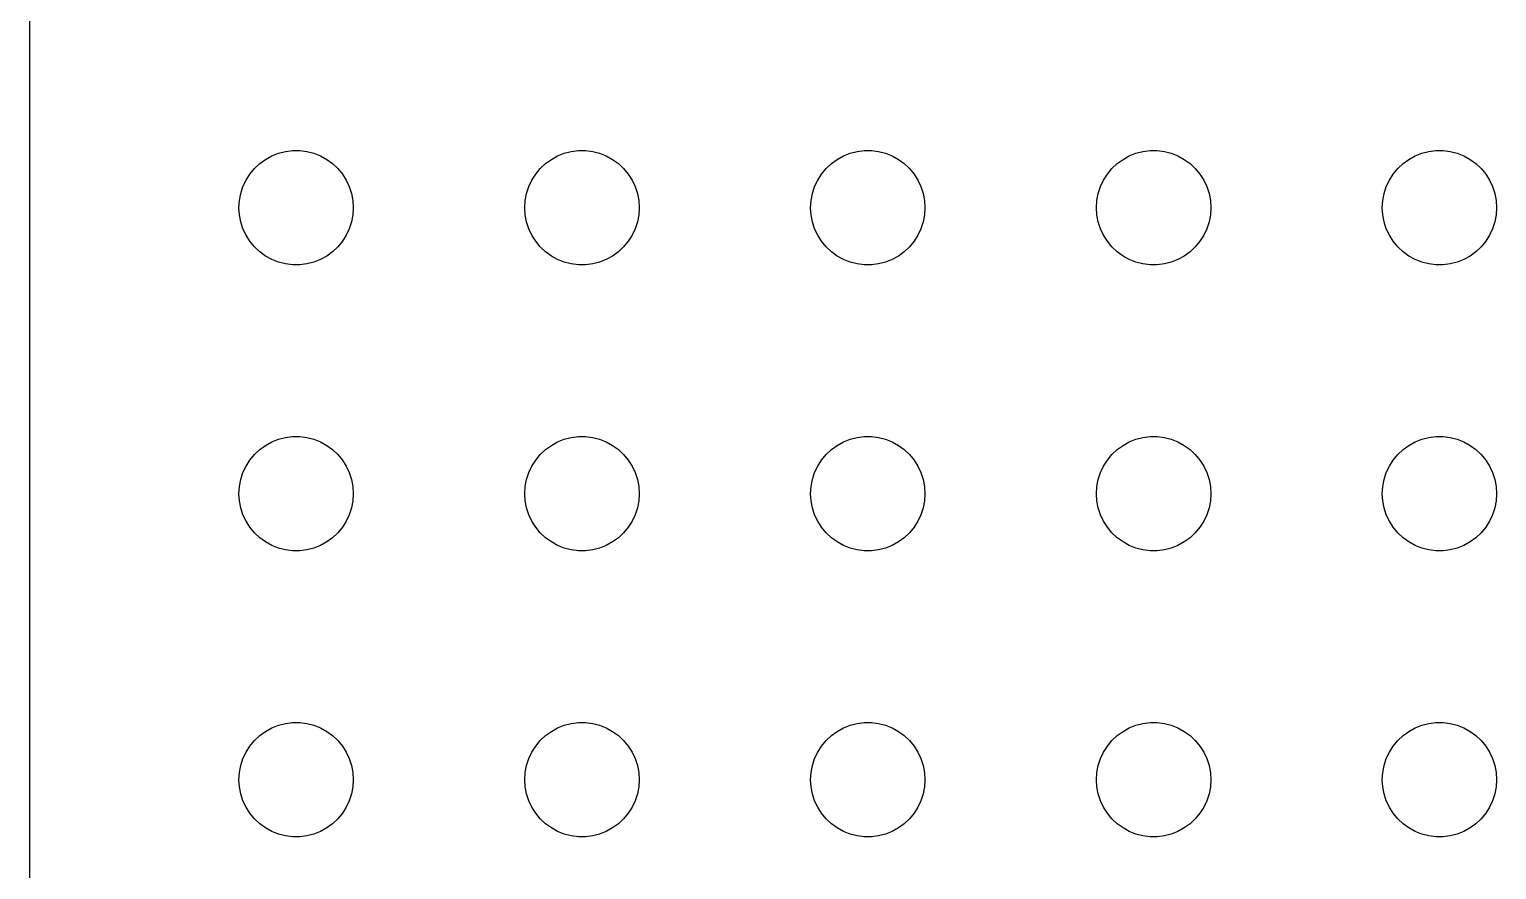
# Model space of a CAD drawing. Header units: metres. Extents: x -90 to 90, y -89 to 89.
# Drawn here: x -89.5 to -51, y -47.36 to -25.32 of the extents above; entities that cross this region are included whole.
import ezdxf

# ---------------------------------------------------------------- set-up
doc = ezdxf.new("R2010")
doc.units = ezdxf.units.M

msp = doc.modelspace()

# ---------------------------------------------------------------- linework, layer by layer
for p, q in [((-89.5, 84.5), (-89.5, -84.5)), ((-83.5934, -28.9732), (-83.4561, -28.8442)), ((-83.4561, -28.8442), (-83.3037, -28.7335)), ((-83.3037, -28.7335), (-83.1387, -28.6427)), ((-83.1387, -28.6427), (-82.9635, -28.5734)), ((-82.9635, -28.5734), (-82.7811, -28.5266)), ((-82.7811, -28.5266), (-82.5942, -28.503)), ((-82.5942, -28.503), (-82.4058, -28.503)), ((-82.4058, -28.503), (-82.2189, -28.5266)), ((-82.2189, -28.5266), (-82.0365, -28.5734)), ((-82.0365, -28.5734), (-81.8613, -28.6427)), ((-81.8613, -28.6427), (-81.6963, -28.7335)), ((-81.6963, -28.7335), (-81.5439, -28.8442)), ((-81.5439, -28.8442), (-81.4065, -28.9732)), ((-76.0934, -28.9732), (-75.9561, -28.8442)), ((-75.9561, -28.8442), (-75.8037, -28.7335)), ((-75.8037, -28.7335), (-75.6387, -28.6427)), ((-75.6387, -28.6427), (-75.4635, -28.5734)), ((-75.4635, -28.5734), (-75.2811, -28.5266)), ((-75.2811, -28.5266), (-75.0942, -28.503)), ((-75.0942, -28.503), (-74.9058, -28.503)), ((-74.9058, -28.503), (-74.7189, -28.5266)), ((-74.7189, -28.5266), (-74.5365, -28.5734)), ((-74.5365, -28.5734), (-74.3613, -28.6427)), ((-74.3613, -28.6427), (-74.1963, -28.7335)), ((-74.1963, -28.7335), (-74.0439, -28.8442)), ((-74.0439, -28.8442), (-73.9065, -28.9732)), ((-68.5934, -28.9732), (-68.4561, -28.8442)), ((-68.4561, -28.8442), (-68.3037, -28.7335)), ((-68.3037, -28.7335), (-68.1387, -28.6427)), ((-68.1387, -28.6427), (-67.9635, -28.5734)), ((-67.9635, -28.5734), (-67.7811, -28.5266)), ((-67.7811, -28.5266), (-67.5942, -28.503)), ((-67.5942, -28.503), (-67.4058, -28.503)), ((-67.4058, -28.503), (-67.2189, -28.5266)), ((-67.2189, -28.5266), (-67.0365, -28.5734)), ((-67.0365, -28.5734), (-66.8613, -28.6427)), ((-66.8613, -28.6427), (-66.6963, -28.7335)), ((-66.6963, -28.7335), (-66.5439, -28.8442)), ((-66.5439, -28.8442), (-66.4065, -28.9732)), ((-61.0934, -28.9732), (-60.9561, -28.8442)), ((-60.9561, -28.8442), (-60.8037, -28.7335)), ((-60.8037, -28.7335), (-60.6387, -28.6427)), ((-60.6387, -28.6427), (-60.4635, -28.5734)), ((-60.4635, -28.5734), (-60.2811, -28.5266)), ((-60.2811, -28.5266), (-60.0942, -28.503)), ((-60.0942, -28.503), (-59.9058, -28.503)), ((-59.9058, -28.503), (-59.7189, -28.5266)), ((-59.7189, -28.5266), (-59.5365, -28.5734)), ((-59.5365, -28.5734), (-59.3613, -28.6427)), ((-59.3613, -28.6427), (-59.1963, -28.7335)), ((-59.1963, -28.7335), (-59.0439, -28.8442)), ((-59.0439, -28.8442), (-58.9065, -28.9732)), ((-53.5934, -28.9732), (-53.4561, -28.8442)), ((-53.4561, -28.8442), (-53.3037, -28.7335)), ((-53.3037, -28.7335), (-53.1387, -28.6427)), ((-53.1387, -28.6427), (-52.9635, -28.5734)), ((-52.9635, -28.5734), (-52.7811, -28.5266)), ((-52.7811, -28.5266), (-52.5942, -28.503)), ((-52.5942, -28.503), (-52.4058, -28.503)), ((-52.4058, -28.503), (-52.2189, -28.5266)), ((-52.2189, -28.5266), (-52.0365, -28.5734)), ((-52.0365, -28.5734), (-51.8613, -28.6427)), ((-51.8613, -28.6427), (-51.6963, -28.7335)), ((-51.6963, -28.7335), (-51.5439, -28.8442)), ((-51.5439, -28.8442), (-51.4065, -28.9732)), ((-83.8145, -29.2774), (-83.7135, -29.1183)), ((-83.7135, -29.1183), (-83.5934, -28.9732)), ((-81.4065, -28.9732), (-81.2865, -29.1183)), ((-81.2865, -29.1183), (-81.1855, -29.2774)), ((-76.3145, -29.2774), (-76.2135, -29.1183)), ((-76.2135, -29.1183), (-76.0934, -28.9732)), ((-73.9065, -28.9732), (-73.7865, -29.1183)), ((-73.7865, -29.1183), (-73.6855, -29.2774)), ((-68.8145, -29.2774), (-68.7135, -29.1183)), ((-68.7135, -29.1183), (-68.5934, -28.9732)), ((-66.4065, -28.9732), (-66.2865, -29.1183)), ((-66.2865, -29.1183), (-66.1855, -29.2774)), ((-61.3145, -29.2774), (-61.2135, -29.1183)), ((-61.2135, -29.1183), (-61.0934, -28.9732)), ((-58.9065, -28.9732), (-58.7865, -29.1183)), ((-58.7865, -29.1183), (-58.6855, -29.2774)), ((-53.8145, -29.2774), (-53.7135, -29.1183)), ((-53.7135, -29.1183), (-53.5934, -28.9732)), ((-51.4065, -28.9732), (-51.2865, -29.1183)), ((-51.2865, -29.1183), (-51.1855, -29.2774)), ((-83.9882, -29.812), (-83.9529, -29.627)), ((-83.9529, -29.627), (-83.8947, -29.4478)), ((-83.8947, -29.4478), (-83.8145, -29.2774)), ((-81.1855, -29.2774), (-81.1053, -29.4478)), ((-81.1053, -29.4478), (-81.0471, -29.627)), ((-81.0471, -29.627), (-81.0118, -29.812)), ((-76.4882, -29.812), (-76.4529, -29.627)), ((-76.4529, -29.627), (-76.3947, -29.4478)), ((-76.3947, -29.4478), (-76.3145, -29.2774)), ((-73.6855, -29.2774), (-73.6053, -29.4478)), ((-73.6053, -29.4478), (-73.5471, -29.627)), ((-73.5471, -29.627), (-73.5118, -29.812)), ((-68.9882, -29.812), (-68.9529, -29.627)), ((-68.9529, -29.627), (-68.8947, -29.4478)), ((-68.8947, -29.4478), (-68.8145, -29.2774)), ((-66.1855, -29.2774), (-66.1053, -29.4478)), ((-66.1053, -29.4478), (-66.0471, -29.627)), ((-66.0471, -29.627), (-66.0118, -29.812)), ((-61.4882, -29.812), (-61.4529, -29.627)), ((-61.4529, -29.627), (-61.3947, -29.4478)), ((-61.3947, -29.4478), (-61.3145, -29.2774)), ((-58.6855, -29.2774), (-58.6053, -29.4478)), ((-58.6053, -29.4478), (-58.5471, -29.627)), ((-58.5471, -29.627), (-58.5118, -29.812)), ((-53.9882, -29.812), (-53.9529, -29.627)), ((-53.9529, -29.627), (-53.8947, -29.4478)), ((-53.8947, -29.4478), (-53.8145, -29.2774)), ((-51.1855, -29.2774), (-51.1053, -29.4478)), ((-51.1053, -29.4478), (-51.0471, -29.627)), ((-51.0471, -29.627), (-51.0118, -29.812)), ((-84, -30), (-83.9882, -29.812)), ((-83.9882, -30.188), (-84, -30)), ((-81.0118, -29.812), (-81, -30)), ((-81, -30), (-81.0118, -30.188)), ((-76.5, -30), (-76.4882, -29.812)), ((-76.4882, -30.188), (-76.5, -30)), ((-73.5118, -29.812), (-73.5, -30)), ((-73.5, -30), (-73.5118, -30.188)), ((-69, -30), (-68.9882, -29.812)), ((-68.9882, -30.188), (-69, -30)), ((-66.0118, -29.812), (-66, -30)), ((-66, -30), (-66.0118, -30.188)), ((-61.5, -30), (-61.4882, -29.812)), ((-61.4882, -30.188), (-61.5, -30)), ((-58.5118, -29.812), (-58.5, -30)), ((-58.5, -30), (-58.5118, -30.188)), ((-54, -30), (-53.9882, -29.812)), ((-53.9882, -30.188), (-54, -30)), ((-51.0118, -29.812), (-51, -30)), ((-51, -30), (-51.0118, -30.188)), ((-83.9529, -30.373), (-83.9882, -30.188)), ((-83.8947, -30.5522), (-83.9529, -30.373)), ((-81.0471, -30.373), (-81.1053, -30.5522)), ((-81.0118, -30.188), (-81.0471, -30.373)), ((-76.4529, -30.373), (-76.4882, -30.188)), ((-76.3947, -30.5522), (-76.4529, -30.373)), ((-73.5471, -30.373), (-73.6053, -30.5522)), ((-73.5118, -30.188), (-73.5471, -30.373)), ((-68.9529, -30.373), (-68.9882, -30.188)), ((-68.8947, -30.5522), (-68.9529, -30.373)), ((-66.0471, -30.373), (-66.1053, -30.5522)), ((-66.0118, -30.188), (-66.0471, -30.373)), ((-61.4529, -30.373), (-61.4882, -30.188)), ((-61.3947, -30.5522), (-61.4529, -30.373)), ((-58.5471, -30.373), (-58.6053, -30.5522)), ((-58.5118, -30.188), (-58.5471, -30.373)), ((-53.9529, -30.373), (-53.9882, -30.188)), ((-53.8947, -30.5522), (-53.9529, -30.373)), ((-51.0471, -30.373), (-51.1053, -30.5522)), ((-51.0118, -30.188), (-51.0471, -30.373)), ((-83.8145, -30.7226), (-83.8947, -30.5522)), ((-83.7135, -30.8817), (-83.8145, -30.7226)), ((-81.1855, -30.7226), (-81.2865, -30.8817)), ((-81.1053, -30.5522), (-81.1855, -30.7226)), ((-76.3145, -30.7226), (-76.3947, -30.5522)), ((-76.2135, -30.8817), (-76.3145, -30.7226)), ((-73.6855, -30.7226), (-73.7865, -30.8817)), ((-73.6053, -30.5522), (-73.6855, -30.7226)), ((-68.8145, -30.7226), (-68.8947, -30.5522)), ((-68.7135, -30.8817), (-68.8145, -30.7226)), ((-66.1855, -30.7226), (-66.2865, -30.8817)), ((-66.1053, -30.5522), (-66.1855, -30.7226)), ((-61.3145, -30.7226), (-61.3947, -30.5522)), ((-61.2135, -30.8817), (-61.3145, -30.7226)), ((-58.6855, -30.7226), (-58.7865, -30.8817)), ((-58.6053, -30.5522), (-58.6855, -30.7226)), ((-53.8145, -30.7226), (-53.8947, -30.5522)), ((-53.7135, -30.8817), (-53.8145, -30.7226)), ((-51.1855, -30.7226), (-51.2865, -30.8817)), ((-51.1053, -30.5522), (-51.1855, -30.7226)), ((-83.5934, -31.0268), (-83.7135, -30.8817)), ((-83.4561, -31.1558), (-83.5934, -31.0268)), ((-83.3037, -31.2665), (-83.4561, -31.1558)), ((-81.5439, -31.1558), (-81.6963, -31.2665)), ((-81.4065, -31.0268), (-81.5439, -31.1558)), ((-81.2865, -30.8817), (-81.4065, -31.0268)), ((-76.0934, -31.0268), (-76.2135, -30.8817)), ((-75.9561, -31.1558), (-76.0934, -31.0268)), ((-75.8037, -31.2665), (-75.9561, -31.1558)), ((-74.0439, -31.1558), (-74.1963, -31.2665)), ((-73.9065, -31.0268), (-74.0439, -31.1558)), ((-73.7865, -30.8817), (-73.9065, -31.0268)), ((-68.5934, -31.0268), (-68.7135, -30.8817)), ((-68.4561, -31.1558), (-68.5934, -31.0268)), ((-68.3037, -31.2665), (-68.4561, -31.1558)), ((-66.5439, -31.1558), (-66.6963, -31.2665)), ((-66.4065, -31.0268), (-66.5439, -31.1558)), ((-66.2865, -30.8817), (-66.4065, -31.0268)), ((-61.0934, -31.0268), (-61.2135, -30.8817)), ((-60.9561, -31.1558), (-61.0934, -31.0268)), ((-60.8037, -31.2665), (-60.9561, -31.1558)), ((-59.0439, -31.1558), (-59.1963, -31.2665)), ((-58.9065, -31.0268), (-59.0439, -31.1558)), ((-58.7865, -30.8817), (-58.9065, -31.0268)), ((-53.5934, -31.0268), (-53.7135, -30.8817)), ((-53.4561, -31.1558), (-53.5934, -31.0268)), ((-53.3037, -31.2665), (-53.4561, -31.1558)), ((-51.5439, -31.1558), (-51.6963, -31.2665)), ((-51.4065, -31.0268), (-51.5439, -31.1558)), ((-51.2865, -30.8817), (-51.4065, -31.0268)), ((-83.1387, -31.3572), (-83.3037, -31.2665)), ((-82.9635, -31.4266), (-83.1387, -31.3572)), ((-82.7811, -31.4734), (-82.9635, -31.4266)), ((-82.5942, -31.497), (-82.7811, -31.4734)), ((-82.4058, -31.497), (-82.5942, -31.497)), ((-82.2189, -31.4734), (-82.4058, -31.497)), ((-82.0365, -31.4266), (-82.2189, -31.4734)), ((-81.8613, -31.3572), (-82.0365, -31.4266)), ((-81.6963, -31.2665), (-81.8613, -31.3572)), ((-75.6387, -31.3572), (-75.8037, -31.2665)), ((-75.4635, -31.4266), (-75.6387, -31.3572)), ((-75.2811, -31.4734), (-75.4635, -31.4266)), ((-75.0942, -31.497), (-75.2811, -31.4734)), ((-74.9058, -31.497), (-75.0942, -31.497)), ((-74.7189, -31.4734), (-74.9058, -31.497)), ((-74.5365, -31.4266), (-74.7189, -31.4734)), ((-74.3613, -31.3572), (-74.5365, -31.4266)), ((-74.1963, -31.2665), (-74.3613, -31.3572)), ((-68.1387, -31.3572), (-68.3037, -31.2665)), ((-67.9635, -31.4266), (-68.1387, -31.3572)), ((-67.7811, -31.4734), (-67.9635, -31.4266)), ((-67.5942, -31.497), (-67.7811, -31.4734)), ((-67.4058, -31.497), (-67.5942, -31.497)), ((-67.2189, -31.4734), (-67.4058, -31.497)), ((-67.0365, -31.4266), (-67.2189, -31.4734)), ((-66.8613, -31.3572), (-67.0365, -31.4266)), ((-66.6963, -31.2665), (-66.8613, -31.3572)), ((-60.6387, -31.3572), (-60.8037, -31.2665)), ((-60.4635, -31.4266), (-60.6387, -31.3572)), ((-60.2811, -31.4734), (-60.4635, -31.4266)), ((-60.0942, -31.497), (-60.2811, -31.4734)), ((-59.9058, -31.497), (-60.0942, -31.497)), ((-59.7189, -31.4734), (-59.9058, -31.497)), ((-59.5365, -31.4266), (-59.7189, -31.4734)), ((-59.3613, -31.3572), (-59.5365, -31.4266)), ((-59.1963, -31.2665), (-59.3613, -31.3572)), ((-53.1387, -31.3572), (-53.3037, -31.2665)), ((-52.9635, -31.4266), (-53.1387, -31.3572)), ((-52.7811, -31.4734), (-52.9635, -31.4266)), ((-52.5942, -31.497), (-52.7811, -31.4734)), ((-52.4058, -31.497), (-52.5942, -31.497)), ((-52.2189, -31.4734), (-52.4058, -31.497)), ((-52.0365, -31.4266), (-52.2189, -31.4734)), ((-51.8613, -31.3572), (-52.0365, -31.4266)), ((-51.6963, -31.2665), (-51.8613, -31.3572)), ((-83.3037, -36.2335), (-83.1387, -36.1428)), ((-83.1387, -36.1428), (-82.9635, -36.0734)), ((-82.9635, -36.0734), (-82.7811, -36.0266)), ((-82.7811, -36.0266), (-82.5942, -36.003)), ((-82.5942, -36.003), (-82.4058, -36.003)), ((-82.4058, -36.003), (-82.2189, -36.0266)), ((-82.2189, -36.0266), (-82.0365, -36.0734)), ((-82.0365, -36.0734), (-81.8613, -36.1428)), ((-81.8613, -36.1428), (-81.6963, -36.2335)), ((-75.8037, -36.2335), (-75.6387, -36.1428)), ((-75.6387, -36.1428), (-75.4635, -36.0734)), ((-75.4635, -36.0734), (-75.2811, -36.0266)), ((-75.2811, -36.0266), (-75.0942, -36.003)), ((-75.0942, -36.003), (-74.9058, -36.003)), ((-74.9058, -36.003), (-74.7189, -36.0266)), ((-74.7189, -36.0266), (-74.5365, -36.0734)), ((-74.5365, -36.0734), (-74.3613, -36.1428)), ((-74.3613, -36.1428), (-74.1963, -36.2335)), ((-68.3037, -36.2335), (-68.1387, -36.1428)), ((-68.1387, -36.1428), (-67.9635, -36.0734)), ((-67.9635, -36.0734), (-67.7811, -36.0266)), ((-67.7811, -36.0266), (-67.5942, -36.003)), ((-67.5942, -36.003), (-67.4058, -36.003)), ((-67.4058, -36.003), (-67.2189, -36.0266)), ((-67.2189, -36.0266), (-67.0365, -36.0734)), ((-67.0365, -36.0734), (-66.8613, -36.1428)), ((-66.8613, -36.1428), (-66.6963, -36.2335)), ((-60.8037, -36.2335), (-60.6387, -36.1428)), ((-60.6387, -36.1428), (-60.4635, -36.0734)), ((-60.4635, -36.0734), (-60.2811, -36.0266)), ((-60.2811, -36.0266), (-60.0942, -36.003)), ((-60.0942, -36.003), (-59.9058, -36.003)), ((-59.9058, -36.003), (-59.7189, -36.0266)), ((-59.7189, -36.0266), (-59.5365, -36.0734)), ((-59.5365, -36.0734), (-59.3613, -36.1428)), ((-59.3613, -36.1428), (-59.1963, -36.2335)), ((-53.3037, -36.2335), (-53.1387, -36.1428)), ((-53.1387, -36.1428), (-52.9635, -36.0734)), ((-52.9635, -36.0734), (-52.7811, -36.0266)), ((-52.7811, -36.0266), (-52.5942, -36.003)), ((-52.5942, -36.003), (-52.4058, -36.003)), ((-52.4058, -36.003), (-52.2189, -36.0266)), ((-52.2189, -36.0266), (-52.0365, -36.0734)), ((-52.0365, -36.0734), (-51.8613, -36.1428)), ((-51.8613, -36.1428), (-51.6963, -36.2335)), ((-83.7135, -36.6183), (-83.5934, -36.4732)), ((-83.5934, -36.4732), (-83.4561, -36.3442)), ((-83.4561, -36.3442), (-83.3037, -36.2335)), ((-81.6963, -36.2335), (-81.5439, -36.3442)), ((-81.5439, -36.3442), (-81.4065, -36.4732)), ((-81.4065, -36.4732), (-81.2865, -36.6183)), ((-76.2135, -36.6183), (-76.0934, -36.4732)), ((-76.0934, -36.4732), (-75.9561, -36.3442)), ((-75.9561, -36.3442), (-75.8037, -36.2335)), ((-74.1963, -36.2335), (-74.0439, -36.3442)), ((-74.0439, -36.3442), (-73.9065, -36.4732)), ((-73.9065, -36.4732), (-73.7865, -36.6183)), ((-68.7135, -36.6183), (-68.5934, -36.4732)), ((-68.5934, -36.4732), (-68.4561, -36.3442)), ((-68.4561, -36.3442), (-68.3037, -36.2335)), ((-66.6963, -36.2335), (-66.5439, -36.3442)), ((-66.5439, -36.3442), (-66.4065, -36.4732)), ((-66.4065, -36.4732), (-66.2865, -36.6183)), ((-61.2135, -36.6183), (-61.0934, -36.4732)), ((-61.0934, -36.4732), (-60.9561, -36.3442)), ((-60.9561, -36.3442), (-60.8037, -36.2335)), ((-59.1963, -36.2335), (-59.0439, -36.3442)), ((-59.0439, -36.3442), (-58.9065, -36.4732)), ((-58.9065, -36.4732), (-58.7865, -36.6183)), ((-53.7135, -36.6183), (-53.5934, -36.4732)), ((-53.5934, -36.4732), (-53.4561, -36.3442)), ((-53.4561, -36.3442), (-53.3037, -36.2335)), ((-51.6963, -36.2335), (-51.5439, -36.3442)), ((-51.5439, -36.3442), (-51.4065, -36.4732)), ((-51.4065, -36.4732), (-51.2865, -36.6183)), ((-83.9529, -37.127), (-83.8947, -36.9478)), ((-83.8947, -36.9478), (-83.8145, -36.7774)), ((-83.8145, -36.7774), (-83.7135, -36.6183)), ((-81.2865, -36.6183), (-81.1855, -36.7774)), ((-81.1855, -36.7774), (-81.1053, -36.9478)), ((-81.1053, -36.9478), (-81.0471, -37.127)), ((-76.4529, -37.127), (-76.3947, -36.9478)), ((-76.3947, -36.9478), (-76.3145, -36.7774)), ((-76.3145, -36.7774), (-76.2135, -36.6183)), ((-73.7865, -36.6183), (-73.6855, -36.7774)), ((-73.6855, -36.7774), (-73.6053, -36.9478)), ((-73.6053, -36.9478), (-73.5471, -37.127)), ((-68.9529, -37.127), (-68.8947, -36.9478)), ((-68.8947, -36.9478), (-68.8145, -36.7774)), ((-68.8145, -36.7774), (-68.7135, -36.6183)), ((-66.2865, -36.6183), (-66.1855, -36.7774)), ((-66.1855, -36.7774), (-66.1053, -36.9478)), ((-66.1053, -36.9478), (-66.0471, -37.127)), ((-61.4529, -37.127), (-61.3947, -36.9478)), ((-61.3947, -36.9478), (-61.3145, -36.7774)), ((-61.3145, -36.7774), (-61.2135, -36.6183)), ((-58.7865, -36.6183), (-58.6855, -36.7774)), ((-58.6855, -36.7774), (-58.6053, -36.9478)), ((-58.6053, -36.9478), (-58.5471, -37.127)), ((-53.9529, -37.127), (-53.8947, -36.9478)), ((-53.8947, -36.9478), (-53.8145, -36.7774)), ((-53.8145, -36.7774), (-53.7135, -36.6183)), ((-51.2865, -36.6183), (-51.1855, -36.7774)), ((-51.1855, -36.7774), (-51.1053, -36.9478)), ((-51.1053, -36.9478), (-51.0471, -37.127)), ((-84, -37.5), (-83.9882, -37.312)), ((-83.9882, -37.312), (-83.9529, -37.127)), ((-81.0471, -37.127), (-81.0118, -37.312)), ((-81.0118, -37.312), (-81, -37.5)), ((-76.5, -37.5), (-76.4882, -37.312)), ((-76.4882, -37.312), (-76.4529, -37.127)), ((-73.5471, -37.127), (-73.5118, -37.312)), ((-73.5118, -37.312), (-73.5, -37.5)), ((-69, -37.5), (-68.9882, -37.312)), ((-68.9882, -37.312), (-68.9529, -37.127)), ((-66.0471, -37.127), (-66.0118, -37.312)), ((-66.0118, -37.312), (-66, -37.5)), ((-61.5, -37.5), (-61.4882, -37.312)), ((-61.4882, -37.312), (-61.4529, -37.127)), ((-58.5471, -37.127), (-58.5118, -37.312)), ((-58.5118, -37.312), (-58.5, -37.5)), ((-54, -37.5), (-53.9882, -37.312)), ((-53.9882, -37.312), (-53.9529, -37.127)), ((-51.0471, -37.127), (-51.0118, -37.312)), ((-51.0118, -37.312), (-51, -37.5)), ((-83.9882, -37.688), (-84, -37.5)), ((-83.9529, -37.873), (-83.9882, -37.688)), ((-81.0118, -37.688), (-81.0471, -37.873)), ((-81, -37.5), (-81.0118, -37.688)), ((-76.4882, -37.688), (-76.5, -37.5)), ((-76.4529, -37.873), (-76.4882, -37.688)), ((-73.5118, -37.688), (-73.5471, -37.873)), ((-73.5, -37.5), (-73.5118, -37.688)), ((-68.9882, -37.688), (-69, -37.5)), ((-68.9529, -37.873), (-68.9882, -37.688)), ((-66.0118, -37.688), (-66.0471, -37.873)), ((-66, -37.5), (-66.0118, -37.688)), ((-61.4882, -37.688), (-61.5, -37.5)), ((-61.4529, -37.873), (-61.4882, -37.688)), ((-58.5118, -37.688), (-58.5471, -37.873)), ((-58.5, -37.5), (-58.5118, -37.688)), ((-53.9882, -37.688), (-54, -37.5)), ((-53.9529, -37.873), (-53.9882, -37.688)), ((-51.0118, -37.688), (-51.0471, -37.873)), ((-51, -37.5), (-51.0118, -37.688)), ((-83.8947, -38.0522), (-83.9529, -37.873)), ((-83.8145, -38.2226), (-83.8947, -38.0522)), ((-81.1053, -38.0522), (-81.1855, -38.2226)), ((-81.0471, -37.873), (-81.1053, -38.0522)), ((-76.3947, -38.0522), (-76.4529, -37.873)), ((-76.3145, -38.2226), (-76.3947, -38.0522)), ((-73.6053, -38.0522), (-73.6855, -38.2226)), ((-73.5471, -37.873), (-73.6053, -38.0522)), ((-68.8947, -38.0522), (-68.9529, -37.873)), ((-68.8145, -38.2226), (-68.8947, -38.0522)), ((-66.1053, -38.0522), (-66.1855, -38.2226)), ((-66.0471, -37.873), (-66.1053, -38.0522)), ((-61.3947, -38.0522), (-61.4529, -37.873)), ((-61.3145, -38.2226), (-61.3947, -38.0522)), ((-58.6053, -38.0522), (-58.6855, -38.2226)), ((-58.5471, -37.873), (-58.6053, -38.0522)), ((-53.8947, -38.0522), (-53.9529, -37.873)), ((-53.8145, -38.2226), (-53.8947, -38.0522)), ((-51.1053, -38.0522), (-51.1855, -38.2226)), ((-51.0471, -37.873), (-51.1053, -38.0522)), ((-83.7135, -38.3817), (-83.8145, -38.2226)), ((-83.5934, -38.5268), (-83.7135, -38.3817)), ((-81.2865, -38.3817), (-81.4065, -38.5268)), ((-81.1855, -38.2226), (-81.2865, -38.3817)), ((-76.2135, -38.3817), (-76.3145, -38.2226)), ((-76.0934, -38.5268), (-76.2135, -38.3817)), ((-73.7865, -38.3817), (-73.9065, -38.5268)), ((-73.6855, -38.2226), (-73.7865, -38.3817)), ((-68.7135, -38.3817), (-68.8145, -38.2226)), ((-68.5934, -38.5268), (-68.7135, -38.3817)), ((-66.2865, -38.3817), (-66.4065, -38.5268)), ((-66.1855, -38.2226), (-66.2865, -38.3817)), ((-61.2135, -38.3817), (-61.3145, -38.2226)), ((-61.0934, -38.5268), (-61.2135, -38.3817)), ((-58.7865, -38.3817), (-58.9065, -38.5268)), ((-58.6855, -38.2226), (-58.7865, -38.3817)), ((-53.7135, -38.3817), (-53.8145, -38.2226)), ((-53.5934, -38.5268), (-53.7135, -38.3817)), ((-51.2865, -38.3817), (-51.4065, -38.5268)), ((-51.1855, -38.2226), (-51.2865, -38.3817)), ((-83.4561, -38.6558), (-83.5934, -38.5268)), ((-83.3037, -38.7665), (-83.4561, -38.6558)), ((-83.1387, -38.8572), (-83.3037, -38.7665)), ((-82.9635, -38.9266), (-83.1387, -38.8572)), ((-81.8613, -38.8572), (-82.0365, -38.9266)), ((-81.6963, -38.7665), (-81.8613, -38.8572)), ((-81.5439, -38.6558), (-81.6963, -38.7665)), ((-81.4065, -38.5268), (-81.5439, -38.6558)), ((-75.9561, -38.6558), (-76.0934, -38.5268)), ((-75.8037, -38.7665), (-75.9561, -38.6558)), ((-75.6387, -38.8572), (-75.8037, -38.7665)), ((-75.4635, -38.9266), (-75.6387, -38.8572)), ((-74.3613, -38.8572), (-74.5365, -38.9266)), ((-74.1963, -38.7665), (-74.3613, -38.8572)), ((-74.0439, -38.6558), (-74.1963, -38.7665)), ((-73.9065, -38.5268), (-74.0439, -38.6558)), ((-68.4561, -38.6558), (-68.5934, -38.5268)), ((-68.3037, -38.7665), (-68.4561, -38.6558)), ((-68.1387, -38.8572), (-68.3037, -38.7665)), ((-67.9635, -38.9266), (-68.1387, -38.8572)), ((-66.8613, -38.8572), (-67.0365, -38.9266)), ((-66.6963, -38.7665), (-66.8613, -38.8572)), ((-66.5439, -38.6558), (-66.6963, -38.7665)), ((-66.4065, -38.5268), (-66.5439, -38.6558)), ((-60.9561, -38.6558), (-61.0934, -38.5268)), ((-60.8037, -38.7665), (-60.9561, -38.6558)), ((-60.6387, -38.8572), (-60.8037, -38.7665)), ((-60.4635, -38.9266), (-60.6387, -38.8572)), ((-59.3613, -38.8572), (-59.5365, -38.9266)), ((-59.1963, -38.7665), (-59.3613, -38.8572)), ((-59.0439, -38.6558), (-59.1963, -38.7665)), ((-58.9065, -38.5268), (-59.0439, -38.6558)), ((-53.4561, -38.6558), (-53.5934, -38.5268)), ((-53.3037, -38.7665), (-53.4561, -38.6558)), ((-53.1387, -38.8572), (-53.3037, -38.7665)), ((-52.9635, -38.9266), (-53.1387, -38.8572)), ((-51.8613, -38.8572), (-52.0365, -38.9266)), ((-51.6963, -38.7665), (-51.8613, -38.8572)), ((-51.5439, -38.6558), (-51.6963, -38.7665)), ((-51.4065, -38.5268), (-51.5439, -38.6558)), ((-82.7811, -38.9734), (-82.9635, -38.9266)), ((-82.5942, -38.997), (-82.7811, -38.9734)), ((-82.4058, -38.997), (-82.5942, -38.997)), ((-82.2189, -38.9734), (-82.4058, -38.997)), ((-82.0365, -38.9266), (-82.2189, -38.9734)), ((-75.2811, -38.9734), (-75.4635, -38.9266)), ((-75.0942, -38.997), (-75.2811, -38.9734)), ((-74.9058, -38.997), (-75.0942, -38.997)), ((-74.7189, -38.9734), (-74.9058, -38.997)), ((-74.5365, -38.9266), (-74.7189, -38.9734)), ((-67.7811, -38.9734), (-67.9635, -38.9266)), ((-67.5942, -38.997), (-67.7811, -38.9734)), ((-67.4058, -38.997), (-67.5942, -38.997)), ((-67.2189, -38.9734), (-67.4058, -38.997)), ((-67.0365, -38.9266), (-67.2189, -38.9734)), ((-60.2811, -38.9734), (-60.4635, -38.9266)), ((-60.0942, -38.997), (-60.2811, -38.9734)), ((-59.9058, -38.997), (-60.0942, -38.997)), ((-59.7189, -38.9734), (-59.9058, -38.997)), ((-59.5365, -38.9266), (-59.7189, -38.9734)), ((-52.7811, -38.9734), (-52.9635, -38.9266)), ((-52.5942, -38.997), (-52.7811, -38.9734)), ((-52.4058, -38.997), (-52.5942, -38.997)), ((-52.2189, -38.9734), (-52.4058, -38.997)), ((-52.0365, -38.9266), (-52.2189, -38.9734)), ((-82.7811, -43.5266), (-82.5942, -43.503)), ((-82.5942, -43.503), (-82.4058, -43.503)), ((-82.4058, -43.503), (-82.2189, -43.5266)), ((-75.2811, -43.5266), (-75.0942, -43.503)), ((-75.0942, -43.503), (-74.9058, -43.503)), ((-74.9058, -43.503), (-74.7189, -43.5266)), ((-67.7811, -43.5266), (-67.5942, -43.503)), ((-67.5942, -43.503), (-67.4058, -43.503)), ((-67.4058, -43.503), (-67.2189, -43.5266)), ((-60.2811, -43.5266), (-60.0942, -43.503)), ((-60.0942, -43.503), (-59.9058, -43.503)), ((-59.9058, -43.503), (-59.7189, -43.5266)), ((-52.7811, -43.5266), (-52.5942, -43.503)), ((-52.5942, -43.503), (-52.4058, -43.503)), ((-52.4058, -43.503), (-52.2189, -43.5266)), ((-83.5934, -43.9732), (-83.4561, -43.8442)), ((-83.4561, -43.8442), (-83.3037, -43.7335)), ((-83.3037, -43.7335), (-83.1387, -43.6428)), ((-83.1387, -43.6428), (-82.9635, -43.5734)), ((-82.9635, -43.5734), (-82.7811, -43.5266)), ((-82.2189, -43.5266), (-82.0365, -43.5734)), ((-82.0365, -43.5734), (-81.8613, -43.6428)), ((-81.8613, -43.6428), (-81.6963, -43.7335)), ((-81.6963, -43.7335), (-81.5439, -43.8442)), ((-81.5439, -43.8442), (-81.4065, -43.9732)), ((-76.0934, -43.9732), (-75.9561, -43.8442)), ((-75.9561, -43.8442), (-75.8037, -43.7335)), ((-75.8037, -43.7335), (-75.6387, -43.6428)), ((-75.6387, -43.6428), (-75.4635, -43.5734)), ((-75.4635, -43.5734), (-75.2811, -43.5266)), ((-74.7189, -43.5266), (-74.5365, -43.5734)), ((-74.5365, -43.5734), (-74.3613, -43.6428)), ((-74.3613, -43.6428), (-74.1963, -43.7335)), ((-74.1963, -43.7335), (-74.0439, -43.8442)), ((-74.0439, -43.8442), (-73.9065, -43.9732)), ((-68.5934, -43.9732), (-68.4561, -43.8442)), ((-68.4561, -43.8442), (-68.3037, -43.7335)), ((-68.3037, -43.7335), (-68.1387, -43.6428)), ((-68.1387, -43.6428), (-67.9635, -43.5734)), ((-67.9635, -43.5734), (-67.7811, -43.5266)), ((-67.2189, -43.5266), (-67.0365, -43.5734)), ((-67.0365, -43.5734), (-66.8613, -43.6428)), ((-66.8613, -43.6428), (-66.6963, -43.7335)), ((-66.6963, -43.7335), (-66.5439, -43.8442)), ((-66.5439, -43.8442), (-66.4065, -43.9732)), ((-61.0934, -43.9732), (-60.9561, -43.8442)), ((-60.9561, -43.8442), (-60.8037, -43.7335)), ((-60.8037, -43.7335), (-60.6387, -43.6428)), ((-60.6387, -43.6428), (-60.4635, -43.5734)), ((-60.4635, -43.5734), (-60.2811, -43.5266)), ((-59.7189, -43.5266), (-59.5365, -43.5734)), ((-59.5365, -43.5734), (-59.3613, -43.6428)), ((-59.3613, -43.6428), (-59.1963, -43.7335)), ((-59.1963, -43.7335), (-59.0439, -43.8442)), ((-59.0439, -43.8442), (-58.9065, -43.9732)), ((-53.5934, -43.9732), (-53.4561, -43.8442)), ((-53.4561, -43.8442), (-53.3037, -43.7335)), ((-53.3037, -43.7335), (-53.1387, -43.6428)), ((-53.1387, -43.6428), (-52.9635, -43.5734)), ((-52.9635, -43.5734), (-52.7811, -43.5266)), ((-52.2189, -43.5266), (-52.0365, -43.5734)), ((-52.0365, -43.5734), (-51.8613, -43.6428)), ((-51.8613, -43.6428), (-51.6963, -43.7335)), ((-51.6963, -43.7335), (-51.5439, -43.8442)), ((-51.5439, -43.8442), (-51.4065, -43.9732)), ((-83.8145, -44.2774), (-83.7135, -44.1183)), ((-83.7135, -44.1183), (-83.5934, -43.9732)), ((-81.4065, -43.9732), (-81.2865, -44.1183)), ((-81.2865, -44.1183), (-81.1855, -44.2774)), ((-76.3145, -44.2774), (-76.2135, -44.1183)), ((-76.2135, -44.1183), (-76.0934, -43.9732)), ((-73.9065, -43.9732), (-73.7865, -44.1183)), ((-73.7865, -44.1183), (-73.6855, -44.2774)), ((-68.8145, -44.2774), (-68.7135, -44.1183)), ((-68.7135, -44.1183), (-68.5934, -43.9732)), ((-66.4065, -43.9732), (-66.2865, -44.1183)), ((-66.2865, -44.1183), (-66.1855, -44.2774)), ((-61.3145, -44.2774), (-61.2135, -44.1183)), ((-61.2135, -44.1183), (-61.0934, -43.9732)), ((-58.9065, -43.9732), (-58.7865, -44.1183)), ((-58.7865, -44.1183), (-58.6855, -44.2774)), ((-53.8145, -44.2774), (-53.7135, -44.1183)), ((-53.7135, -44.1183), (-53.5934, -43.9732)), ((-51.4065, -43.9732), (-51.2865, -44.1183)), ((-51.2865, -44.1183), (-51.1855, -44.2774)), ((-83.9882, -44.812), (-83.9529, -44.627)), ((-83.9529, -44.627), (-83.8947, -44.4478)), ((-83.8947, -44.4478), (-83.8145, -44.2774)), ((-81.1855, -44.2774), (-81.1053, -44.4478)), ((-81.1053, -44.4478), (-81.0471, -44.627)), ((-81.0471, -44.627), (-81.0118, -44.812)), ((-76.4882, -44.812), (-76.4529, -44.627)), ((-76.4529, -44.627), (-76.3947, -44.4478)), ((-76.3947, -44.4478), (-76.3145, -44.2774)), ((-73.6855, -44.2774), (-73.6053, -44.4478)), ((-73.6053, -44.4478), (-73.5471, -44.627)), ((-73.5471, -44.627), (-73.5118, -44.812)), ((-68.9882, -44.812), (-68.9529, -44.627)), ((-68.9529, -44.627), (-68.8947, -44.4478)), ((-68.8947, -44.4478), (-68.8145, -44.2774)), ((-66.1855, -44.2774), (-66.1053, -44.4478)), ((-66.1053, -44.4478), (-66.0471, -44.627)), ((-66.0471, -44.627), (-66.0118, -44.812)), ((-61.4882, -44.812), (-61.4529, -44.627)), ((-61.4529, -44.627), (-61.3947, -44.4478)), ((-61.3947, -44.4478), (-61.3145, -44.2774)), ((-58.6855, -44.2774), (-58.6053, -44.4478)), ((-58.6053, -44.4478), (-58.5471, -44.627)), ((-58.5471, -44.627), (-58.5118, -44.812)), ((-53.9882, -44.812), (-53.9529, -44.627)), ((-53.9529, -44.627), (-53.8947, -44.4478)), ((-53.8947, -44.4478), (-53.8145, -44.2774)), ((-51.1855, -44.2774), (-51.1053, -44.4478)), ((-51.1053, -44.4478), (-51.0471, -44.627)), ((-51.0471, -44.627), (-51.0118, -44.812)), ((-84, -45), (-83.9882, -44.812)), ((-83.9882, -45.188), (-84, -45)), ((-81.0118, -44.812), (-81, -45)), ((-81, -45), (-81.0118, -45.188)), ((-76.5, -45), (-76.4882, -44.812)), ((-76.4882, -45.188), (-76.5, -45)), ((-73.5118, -44.812), (-73.5, -45)), ((-73.5, -45), (-73.5118, -45.188)), ((-69, -45), (-68.9882, -44.812)), ((-68.9882, -45.188), (-69, -45)), ((-66.0118, -44.812), (-66, -45)), ((-66, -45), (-66.0118, -45.188)), ((-61.5, -45), (-61.4882, -44.812)), ((-61.4882, -45.188), (-61.5, -45)), ((-58.5118, -44.812), (-58.5, -45)), ((-58.5, -45), (-58.5118, -45.188)), ((-54, -45), (-53.9882, -44.812)), ((-53.9882, -45.188), (-54, -45)), ((-51.0118, -44.812), (-51, -45)), ((-51, -45), (-51.0118, -45.188)), ((-83.9529, -45.373), (-83.9882, -45.188)), ((-83.8947, -45.5522), (-83.9529, -45.373)), ((-81.0471, -45.373), (-81.1053, -45.5522)), ((-81.0118, -45.188), (-81.0471, -45.373)), ((-76.4529, -45.373), (-76.4882, -45.188)), ((-76.3947, -45.5522), (-76.4529, -45.373)), ((-73.5471, -45.373), (-73.6053, -45.5522)), ((-73.5118, -45.188), (-73.5471, -45.373)), ((-68.9529, -45.373), (-68.9882, -45.188)), ((-68.8947, -45.5522), (-68.9529, -45.373)), ((-66.0471, -45.373), (-66.1053, -45.5522)), ((-66.0118, -45.188), (-66.0471, -45.373)), ((-61.4529, -45.373), (-61.4882, -45.188)), ((-61.3947, -45.5522), (-61.4529, -45.373)), ((-58.5471, -45.373), (-58.6053, -45.5522)), ((-58.5118, -45.188), (-58.5471, -45.373)), ((-53.9529, -45.373), (-53.9882, -45.188)), ((-53.8947, -45.5522), (-53.9529, -45.373)), ((-51.0471, -45.373), (-51.1053, -45.5522)), ((-51.0118, -45.188), (-51.0471, -45.373)), ((-83.8145, -45.7226), (-83.8947, -45.5522)), ((-83.7135, -45.8817), (-83.8145, -45.7226)), ((-81.1855, -45.7226), (-81.2865, -45.8817)), ((-81.1053, -45.5522), (-81.1855, -45.7226)), ((-76.3145, -45.7226), (-76.3947, -45.5522)), ((-76.2135, -45.8817), (-76.3145, -45.7226)), ((-73.6855, -45.7226), (-73.7865, -45.8817)), ((-73.6053, -45.5522), (-73.6855, -45.7226)), ((-68.8145, -45.7226), (-68.8947, -45.5522)), ((-68.7135, -45.8817), (-68.8145, -45.7226)), ((-66.1855, -45.7226), (-66.2865, -45.8817)), ((-66.1053, -45.5522), (-66.1855, -45.7226)), ((-61.3145, -45.7226), (-61.3947, -45.5522)), ((-61.2135, -45.8817), (-61.3145, -45.7226)), ((-58.6855, -45.7226), (-58.7865, -45.8817)), ((-58.6053, -45.5522), (-58.6855, -45.7226)), ((-53.8145, -45.7226), (-53.8947, -45.5522)), ((-53.7135, -45.8817), (-53.8145, -45.7226)), ((-51.1855, -45.7226), (-51.2865, -45.8817)), ((-51.1053, -45.5522), (-51.1855, -45.7226)), ((-83.5934, -46.0268), (-83.7135, -45.8817)), ((-83.4561, -46.1558), (-83.5934, -46.0268)), ((-83.3037, -46.2665), (-83.4561, -46.1558)), ((-81.5439, -46.1558), (-81.6963, -46.2665)), ((-81.4065, -46.0268), (-81.5439, -46.1558)), ((-81.2865, -45.8817), (-81.4065, -46.0268)), ((-76.0934, -46.0268), (-76.2135, -45.8817)), ((-75.9561, -46.1558), (-76.0934, -46.0268)), ((-75.8037, -46.2665), (-75.9561, -46.1558)), ((-74.0439, -46.1558), (-74.1963, -46.2665)), ((-73.9065, -46.0268), (-74.0439, -46.1558)), ((-73.7865, -45.8817), (-73.9065, -46.0268)), ((-68.5934, -46.0268), (-68.7135, -45.8817)), ((-68.4561, -46.1558), (-68.5934, -46.0268)), ((-68.3037, -46.2665), (-68.4561, -46.1558)), ((-66.5439, -46.1558), (-66.6963, -46.2665)), ((-66.4065, -46.0268), (-66.5439, -46.1558)), ((-66.2865, -45.8817), (-66.4065, -46.0268)), ((-61.0934, -46.0268), (-61.2135, -45.8817)), ((-60.9561, -46.1558), (-61.0934, -46.0268)), ((-60.8037, -46.2665), (-60.9561, -46.1558)), ((-59.0439, -46.1558), (-59.1963, -46.2665)), ((-58.9065, -46.0268), (-59.0439, -46.1558)), ((-58.7865, -45.8817), (-58.9065, -46.0268)), ((-53.5934, -46.0268), (-53.7135, -45.8817)), ((-53.4561, -46.1558), (-53.5934, -46.0268)), ((-53.3037, -46.2665), (-53.4561, -46.1558)), ((-51.5439, -46.1558), (-51.6963, -46.2665)), ((-51.4065, -46.0268), (-51.5439, -46.1558)), ((-51.2865, -45.8817), (-51.4065, -46.0268)), ((-83.1387, -46.3572), (-83.3037, -46.2665)), ((-82.9635, -46.4266), (-83.1387, -46.3572)), ((-82.7811, -46.4734), (-82.9635, -46.4266)), ((-82.5942, -46.497), (-82.7811, -46.4734)), ((-82.4058, -46.497), (-82.5942, -46.497)), ((-82.2189, -46.4734), (-82.4058, -46.497)), ((-82.0365, -46.4266), (-82.2189, -46.4734)), ((-81.8613, -46.3572), (-82.0365, -46.4266)), ((-81.6963, -46.2665), (-81.8613, -46.3572)), ((-75.6387, -46.3572), (-75.8037, -46.2665)), ((-75.4635, -46.4266), (-75.6387, -46.3572)), ((-75.2811, -46.4734), (-75.4635, -46.4266)), ((-75.0942, -46.497), (-75.2811, -46.4734)), ((-74.9058, -46.497), (-75.0942, -46.497)), ((-74.7189, -46.4734), (-74.9058, -46.497)), ((-74.5365, -46.4266), (-74.7189, -46.4734)), ((-74.3613, -46.3572), (-74.5365, -46.4266)), ((-74.1963, -46.2665), (-74.3613, -46.3572)), ((-68.1387, -46.3572), (-68.3037, -46.2665)), ((-67.9635, -46.4266), (-68.1387, -46.3572)), ((-67.7811, -46.4734), (-67.9635, -46.4266)), ((-67.5942, -46.497), (-67.7811, -46.4734)), ((-67.4058, -46.497), (-67.5942, -46.497)), ((-67.2189, -46.4734), (-67.4058, -46.497)), ((-67.0365, -46.4266), (-67.2189, -46.4734)), ((-66.8613, -46.3572), (-67.0365, -46.4266)), ((-66.6963, -46.2665), (-66.8613, -46.3572)), ((-60.6387, -46.3572), (-60.8037, -46.2665)), ((-60.4635, -46.4266), (-60.6387, -46.3572)), ((-60.2811, -46.4734), (-60.4635, -46.4266)), ((-60.0942, -46.497), (-60.2811, -46.4734)), ((-59.9058, -46.497), (-60.0942, -46.497)), ((-59.7189, -46.4734), (-59.9058, -46.497)), ((-59.5365, -46.4266), (-59.7189, -46.4734)), ((-59.3613, -46.3572), (-59.5365, -46.4266)), ((-59.1963, -46.2665), (-59.3613, -46.3572)), ((-53.1387, -46.3572), (-53.3037, -46.2665)), ((-52.9635, -46.4266), (-53.1387, -46.3572)), ((-52.7811, -46.4734), (-52.9635, -46.4266)), ((-52.5942, -46.497), (-52.7811, -46.4734)), ((-52.4058, -46.497), (-52.5942, -46.497)), ((-52.2189, -46.4734), (-52.4058, -46.497)), ((-52.0365, -46.4266), (-52.2189, -46.4734)), ((-51.8613, -46.3572), (-52.0365, -46.4266)), ((-51.6963, -46.2665), (-51.8613, -46.3572))]:
    msp.add_line(p, q)

doc.saveas('drawing.dxf')
